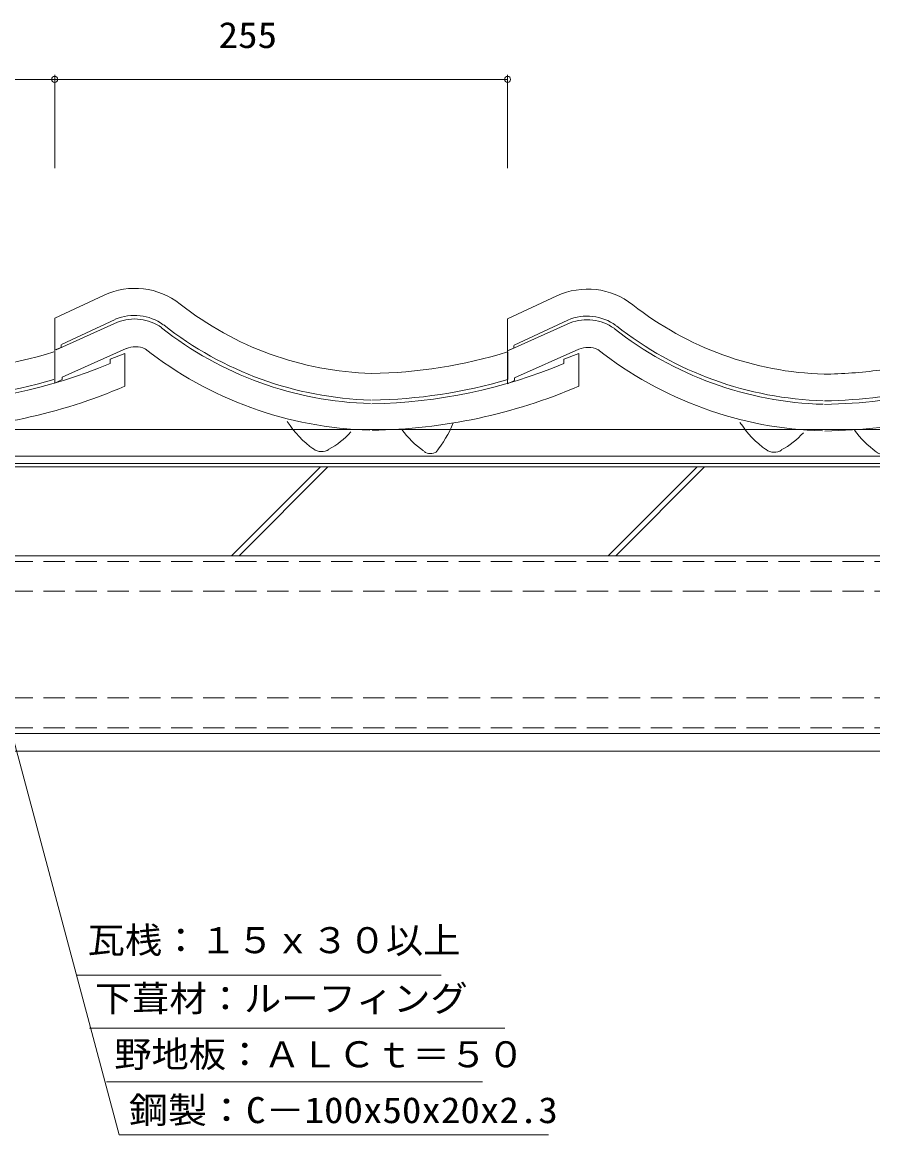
# Model space of a CAD drawing. Units: millimetres, scale not verified. Extents: x -655 to 631, y -406 to 418.
# Drawn here: x 148 to 631, y -406 to 220 of the extents above; entities that cross this region are included whole.
import ezdxf
from ezdxf.enums import TextEntityAlignment as Align

# ---------------------------------------------------------------- set-up
doc = ezdxf.new("R2010")
doc.units = ezdxf.units.MM
doc.header["$LTSCALE"] = 10
doc.linetypes.add('DASHED1', pattern=[1.8, 1.2, -0.6])
doc.linetypes.add('DASHED3', pattern=[4, 3, -1])
doc.layers.add('0-0_LAYER001', color=2, linetype='Continuous', lineweight=18)
doc.layers.add('0-1_LAYER004', color=7, linetype='Continuous', lineweight=18)
doc.styles.add('ＭＳ ゴシック', font='')
doc.styles.get('ＭＳ ゴシック').set_extended_font_data('MS Gothic')

msp = doc.modelspace()

# ---------------------------------------------------------------- linework, layer by layer
at = {"layer": '0-0_LAYER001'}
for p, q in [((-88.74, 187.96), (166.54, 187.96)), ((166.54, 190.46), (166.54, 137.96)), ((166.54, 187.96), (421.54, 187.96)), ((421.54, 190.46), (421.54, 137.96)), ((631.15, -9.16), (-195.81, -9.16)), ((631.15, -24.16), (-195.81, -24.16)), ((99.52, -20.25), (202.89, -406.05)), ((-317.81, -30.16), (631.15, -30.16)), ((266.15, -80.16), (316.15, -30.16)), ((270.39, -80.16), (320.39, -30.16)), ((478.28, -80.16), (528.28, -30.16)), ((482.52, -80.16), (532.52, -30.16)), ((-317.81, -80.16), (631.15, -80.16)), ((-307.81, -180.16), (631.15, -180.16)), ((179.27, -316.22), (384.09, -316.22)), ((186.18, -346.09), (420.02, -346.09)), ((195.72, -376.18), (407.37, -376.18)), ((202.89, -406.05), (432.31, -406.05))]:
    msp.add_line(p, q, dxfattribs=at)
at = {"layer": '0-0_LAYER001', "color": 4}
for p, q in [((201.92, 51.34), (167.27, 35.73)), ((170.39, 38.85), (200.67, 52.9)), ((456.8, 50.94), (422.15, 35.33)), ((425.28, 38.45), (455.56, 52.5)), ((170.13, 38.63), (170.13, 37.14)), ((425.02, 38.23), (425.02, 36.74)), ((170.13, 37.14), (166.77, 35.81)), ((170.66, 20.39), (206.85, 36.55)), ((197.69, 30.46), (206.08, 33.61)), ((206.08, 15.3), (206.08, 33.61)), ((421.65, 18.98), (421.65, 34.64)), ((425.02, 36.74), (421.66, 35.42)), ((425.55, 20), (461.74, 36.15)), ((453.27, 30.46), (461.65, 33.61)), ((461.65, 15.3), (461.65, 33.61)), ((197.69, 30.46), (197.69, 28.04)), ((453.27, 30.46), (453.27, 28.04)), ((170.66, 18.97), (166.65, 17.09)), ((170.66, 20.39), (170.66, 18.97)), ((425.55, 20), (425.55, 18.58)), ((425.55, 18.58), (421.54, 16.7))]:
    msp.add_line(p, q, dxfattribs=at)
at = {"layer": '0-0_LAYER001', "linetype": 'DASHED3'}
msp.add_line((631.15, -28.16), (-315.81, -28.16), dxfattribs=at)
at = {"layer": '0-0_LAYER001', "color": 1, "linetype": 'DASHED1'}
for p, q in [((-307.81, -83.36), (631.15, -83.36)), ((-307.81, -100.16), (631.15, -100.16)), ((-307.81, -160.16), (631.15, -160.16)), ((-307.81, -176.96), (631.15, -176.96))]:
    msp.add_line(p, q, dxfattribs=at)
at = {"layer": '0-0_LAYER001', "color": 4}
for points in [[(166.65, 17.09), (166.65, 53.65), (194.36, 66.51)], [(421.54, 16.7), (421.54, 53.26), (449.24, 66.11)]]:
    msp.add_lwpolyline(points, dxfattribs=at)
at = {"layer": '0-0_LAYER001'}
for centre in [(166.54, 187.96), (166.54, 187.96), (421.54, 187.96)]:
    msp.add_circle(centre, 1.7, dxfattribs=at)
at = {"layer": '0-0_LAYER001', "color": 4}
for centre, radius, start, end in [((211.81, 29.68), 40.68, 51.53531, 115.27963), ((466.7, 29.28), 40.68, 51.53531, 115.27963), ((350.05, 204.8), 182.38, 231.7756, 268.38173), ((604.94, 204.4), 182.38, 231.7756, 268.38173), ((211.47, 27.41), 27.73, 54.17618, 112.93031), ((211.45, 26.91), 26.21, 54.56427, 111.2666), ((466.35, 27.01), 27.73, 54.17618, 112.93031), ((466.34, 26.51), 26.21, 54.56427, 111.2666), ((350.05, 204.8), 199.38, 231.7756, 268.38173), ((350.05, 204.8), 199.38, 231.7756, 268.38173), ((350.05, 204.8), 197.38, 231.7756, 268.38173), ((604.94, 204.4), 199.38, 231.7756, 268.38173), ((604.94, 204.4), 199.38, 231.7756, 268.38173), ((604.94, 204.4), 197.38, 231.7756, 268.38173), ((84.93, 297.69), 275.28, 270.90795, 287.11988), ((211.96, 24.45), 13.08, 65.55343, 112.8327), ((350.05, 204.8), 214.38, 231.7756, 268.38173), ((350.05, 204.8), 214.38, 231.7756, 268.38173), ((340.51, 297.69), 275.28, 270.90795, 287.11988), ((466.85, 24.05), 13.08, 65.55343, 112.8327), ((604.94, 204.4), 214.38, 231.7756, 268.38173), ((604.94, 204.4), 214.38, 231.7756, 268.38173), ((84.93, 297.69), 292.28, 270.90795, 292.69346), ((340.51, 297.69), 292.28, 270.90795, 292.69346), ((84.93, 297.69), 290.28, 270.90795, 286.23334), ((340.51, 297.69), 290.28, 270.90795, 286.23334), ((595.39, 297.29), 275.28, 270.90795, 277.46319), ((84.93, 297.69), 307.28, 270.90795, 293.21983), ((340.51, 297.69), 307.28, 270.90795, 293.21983), ((595.39, 297.29), 290.28, 270.90795, 277.0755), ((595.39, 297.29), 292.28, 270.90795, 277.02684), ((346.73, 27.6), 58.84, 213.2508, 234.31144), ((326.66, 21.41), 69.67, 321.65733, 337.34946), ((601.62, 27.2), 58.84, 213.2508, 234.31144), ((300.35, 18.91), 44.13, 297.62161, 318.2313), ((404.52, 21.3), 52.18, 215.53767, 234.46232), ((555.24, 18.51), 44.13, 297.62161, 318.2313), ((595.39, 297.29), 307.28, 270.90795, 276.68221), ((659.41, 20.9), 52.18, 215.53767, 234.46232), ((316.86, -13.56), 7.95, 234.52014, 301.23766), ((378.19, -16.41), 6.27, 234.10575, 303.29033), ((571.74, -13.95), 7.95, 234.52014, 301.23766), ((633.08, -16.8), 6.27, 234.10575, 252.08294)]:
    msp.add_arc(centre, radius, start, end, dxfattribs=at)
at = {"layer": '0-1_LAYER004'}
for p, q in [((-87.04, 187.96), (421.54, 187.96)), ((166.54, 190.46), (166.54, 137.96)), ((421.54, 190.46), (421.54, 137.96)), ((631.15, -9.16), (-193.44, -9.16)), ((99.52, -20.25), (202.89, -406.05)), ((631.15, -30.16), (-317.81, -30.16)), ((-315.81, -28.16), (631.15, -28.16)), ((528.28, -30.16), (478.28, -80.16)), ((482.52, -80.16), (532.52, -30.16)), ((631.15, -80.16), (-317.81, -80.16)), ((631.15, -190.16), (-417.81, -190.16)), ((179.27, -316.22), (359.27, -316.22)), ((359.27, -316.22), (384.09, -316.22)), ((186.82, -346.09), (411.82, -346.09)), ((195.72, -376.18), (407.37, -376.18)), ((202.89, -406.05), (444.61, -406.05))]:
    msp.add_line(p, q, dxfattribs=at)
for points in [[(-195.81, -9.16), (-195.81, -24.16), (631.15, -24.16)], [(316.15, -30.16), (266.15, -80.16), (270.39, -80.16), (320.39, -30.16)], [(-307.81, -80.16), (-307.81, -180.16), (631.15, -180.16)]]:
    msp.add_lwpolyline(points, dxfattribs=at)

# ---------------------------------------------------------------- texts
at = {"layer": '0-0_LAYER001', "color": 7, "style": 'ＭＳ ゴシック'}
for s, width, p in [('255', 1.1, (258.82, 201.25)), ('瓦桟：１５ｘ３０以上', 1.05, (185.06, -308.28)), ('下葺材：ルーフィング', 1.05, (189.15, -341.07)), ('野地板：ＡＬＣｔ＝５０', 1.05, (200.08, -372.49)), ('鋼製：C－100x50x20x2.3\u3000', 1.1, (208.28, -403.91))]:
    msp.add_text(s, height=14.66, dxfattribs=dict(at, width=width)).set_placement(p, align=Align.BOTTOM_LEFT)

doc.saveas('drawing.dxf')
